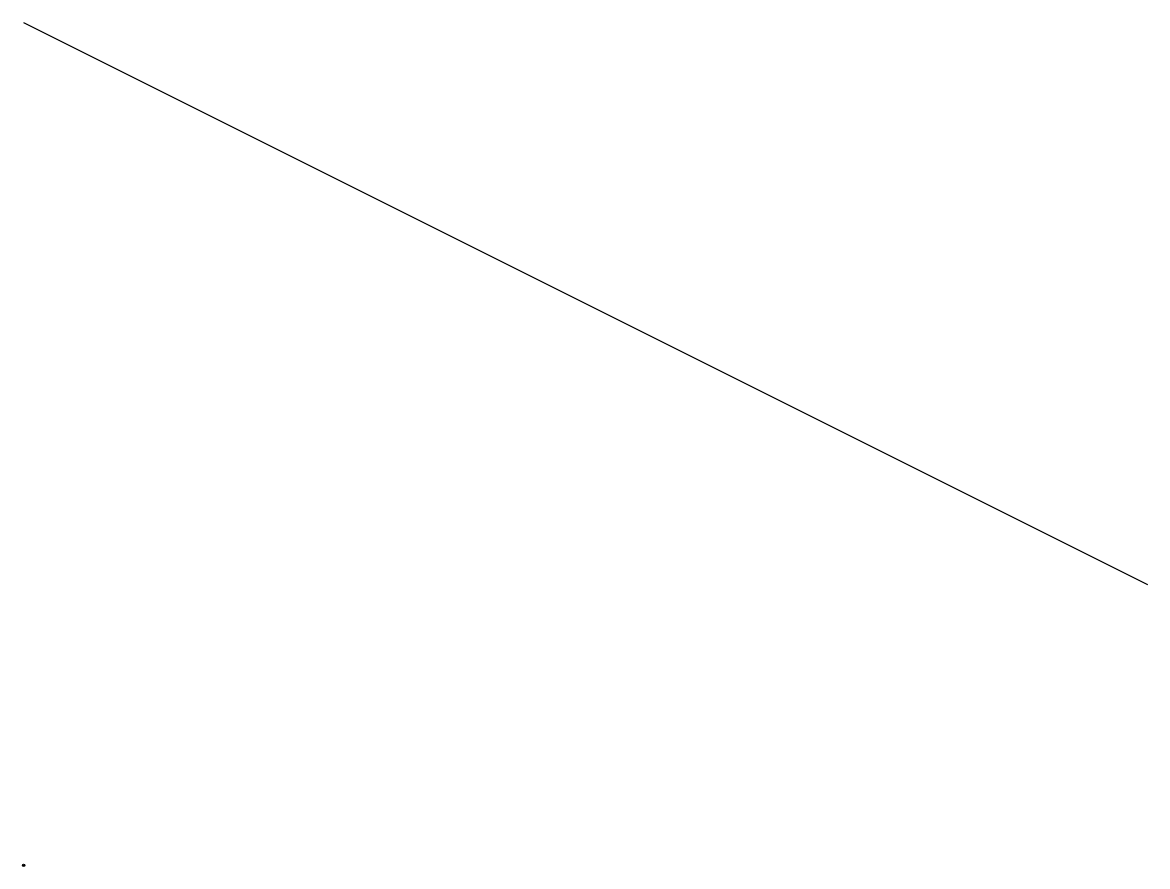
# Model space of a CAD drawing. Units: millimetres at full size, sheet at 1:100. Extents: x -15576 to 8939, y -15760 to 2633.
import ezdxf

# ---------------------------------------------------------------- set-up
doc = ezdxf.new("R2010")
doc.units = ezdxf.units.MM
doc.header["$LTSCALE"] = 100
doc.header["$PDMODE"] = 32
doc.header["$PDSIZE"] = 50
doc.layers.add('0-0', color=7, linetype='Continuous')

msp = doc.modelspace()

# ---------------------------------------------------------------- linework, layer by layer
at = {"layer": '0-0'}
msp.add_line((-15551, 2632.7), (8938.8, -9612.2), dxfattribs=at)
msp.add_point((-15551, -15734.7), dxfattribs=at)

doc.saveas('drawing.dxf')
